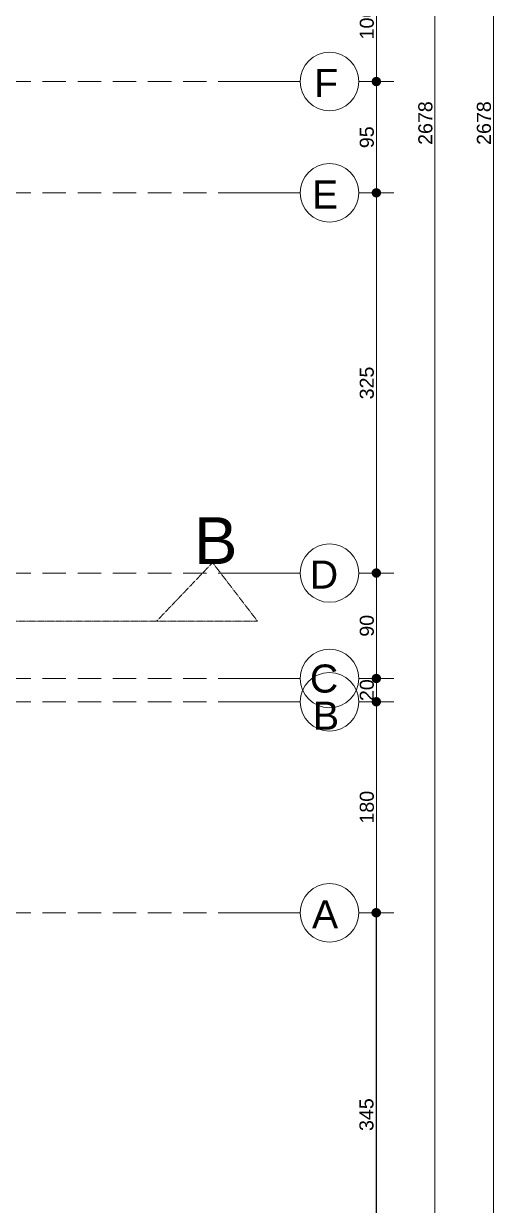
# Model space of a CAD drawing. Header units: millimetres. Extents: x 38129 to 72024, y -56282 to 16512.
# Drawn here: x 44186 to 44592, y -45125 to -44116 of the extents above; entities that cross this region are included whole.
import ezdxf

# ---------------------------------------------------------------- set-up
doc = ezdxf.new("R2010")
doc.units = ezdxf.units.MM
doc.linetypes.add('HIDDEN', pattern=[0.375, 0.25, -0.125])
for name, color, linetype, lineweight in [('AKS', 55, 'HIDDEN', 0), ('DIŞÖLÇÜ', 37, 'Continuous', 0), ('pencere+KAPI', 1, 'Continuous', 0)]:
    doc.layers.add(name, color=color, linetype=linetype, lineweight=lineweight)
doc.styles.add('icdisolcu_yazi', font='arial.ttf')
doc.styles.get("Standard").update_dxf_attribs({"font": 'arial.ttf'})
doc.dimstyles.new('İç Ölçü', dxfattribs={"dimtxt": 12, "dimasz": 8, "dimexe": 5, "dimexo": 0, "dimgap": 2, "dimtad": 1, "dimdec": 0, "dimzin": 12, "dimdsep": 46, "dimtxsty": 'icdisolcu_yazi', "dimblk": 'DOT', "dimcen": 8, "dimdle": 5, "dimclrd": 256, "dimclre": 256, "dimclrt": 7, "dimadec": 0, "dimazin": 3, "dimtfac": 1, "dimtdec": 0, "dimtix": 1, "dimtmove": 2, "dimatfit": 3, "dimldrblk": 'DOT', "dimfxl": 0, "dimtolj": 1, "dimtzin": 0, "dimlwd": -1, "dimlwe": -1, "dimarcsym": 0})

# ---------------------------------------------------------------- blocks, each defined once
blk = doc.blocks.new('_Dot')
at = {"color": 0, "lineweight": -2}
blk.add_line((-0.5, 0), (-1, 0), dxfattribs=at)
at = {"color": 0, "lineweight": 30, "const_width": 0.5}
blk.add_lwpolyline([(-0.25, 0, 1), (0.25, 0, 1)], format="xyb", close=True, dxfattribs=at)
blk = doc.blocks.new('*D593')
at = {"layer": 'Defpoints', "color": 0, "lineweight": 120, "transparency": 16777216}
for p in [(44486.8, -44875.4), (44487, -44875.4), (44486.8, -45220.4)]:
    blk.add_point(p, dxfattribs=at)
at = {"layer": 'DIŞÖLÇÜ', "transparency": 16777216}
for p, q in [((44487, -44875.4), (44481.8, -44875.4)), ((44486.8, -45220.4), (44491.8, -45220.4))]:
    blk.add_line(p, q, dxfattribs=at)
at = {"layer": 'DIŞÖLÇÜ', "linetype": 'Continuous', "transparency": 16777216}
blk.add_line((44486.8, -45212.4), (44486.8, -44883.4), dxfattribs=at)
at = {"layer": 'DIŞÖLÇÜ', "transparency": 16777216, "xscale": 8, "yscale": 8, "zscale": 8}
for p, rotation in [((44486.8, -44875.4), 90), ((44486.8, -45220.4), 270)]:
    blk.add_blockref('_Dot', p, dxfattribs=dict(at, rotation=rotation))
at = {"layer": 'DIŞÖLÇÜ', "color": 7, "transparency": 16777216, "insert": (44478.6, -45047.9), "char_height": 12, "attachment_point": 5, "rotation": 90, "style": 'icdisolcu_yazi'}
blk.add_mtext('\\A1;345', dxfattribs=at)
blk = doc.blocks.new('*D594')
at = {"layer": 'Defpoints', "color": 0, "lineweight": 120, "transparency": 16777216}
for p in [(44487, -44695.1), (44487, -44695.1), (44487, -44875.4)]:
    blk.add_point(p, dxfattribs=at)
at = {"layer": 'DIŞÖLÇÜ', "transparency": 16777216}
for p, q in [((44487, -44695.1), (44492, -44695.1)), ((44487, -44875.4), (44492, -44875.4))]:
    blk.add_line(p, q, dxfattribs=at)
at = {"layer": 'DIŞÖLÇÜ', "linetype": 'Continuous', "transparency": 16777216}
blk.add_line((44487, -44867.4), (44487, -44703.1), dxfattribs=at)
at = {"layer": 'DIŞÖLÇÜ', "transparency": 16777216, "xscale": 8, "yscale": 8, "zscale": 8}
for p, rotation in [((44487, -44695.1), 90), ((44487, -44875.4), 270)]:
    blk.add_blockref('_Dot', p, dxfattribs=dict(at, rotation=rotation))
at = {"layer": 'DIŞÖLÇÜ', "color": 7, "transparency": 16777216, "insert": (44478.9, -44785.2), "char_height": 12, "attachment_point": 5, "rotation": 90, "style": 'icdisolcu_yazi'}
blk.add_mtext('\\A1;180', dxfattribs=at)
blk = doc.blocks.new('*D595')
at = {"layer": 'Defpoints', "color": 0, "lineweight": 120, "transparency": 16777216}
for p in [(44487, -44585.1), (44487, -44585.1), (44487, -44675.2)]:
    blk.add_point(p, dxfattribs=at)
at = {"layer": 'DIŞÖLÇÜ', "transparency": 16777216}
for p, q in [((44487, -44585.1), (44492, -44585.1)), ((44487, -44675.2), (44492, -44675.2))]:
    blk.add_line(p, q, dxfattribs=at)
at = {"layer": 'DIŞÖLÇÜ', "linetype": 'Continuous', "transparency": 16777216}
blk.add_line((44487, -44667.2), (44487, -44593.1), dxfattribs=at)
at = {"layer": 'DIŞÖLÇÜ', "transparency": 16777216, "xscale": 8, "yscale": 8, "zscale": 8}
for p, rotation in [((44487, -44585.1), 90), ((44487, -44675.2), 270)]:
    blk.add_blockref('_Dot', p, dxfattribs=dict(at, rotation=rotation))
at = {"layer": 'DIŞÖLÇÜ', "color": 7, "transparency": 16777216, "insert": (44478.9, -44630.2), "char_height": 12, "attachment_point": 5, "rotation": 90, "style": 'icdisolcu_yazi'}
blk.add_mtext('\\A1;90', dxfattribs=at)
blk = doc.blocks.new('*D596')
at = {"layer": 'Defpoints', "color": 0, "lineweight": 120, "transparency": 16777216}
for p in [(44487, -44260.2), (44487, -44260.2), (44487, -44585.1)]:
    blk.add_point(p, dxfattribs=at)
at = {"layer": 'DIŞÖLÇÜ', "transparency": 16777216}
for p, q in [((44487, -44260.2), (44492, -44260.2)), ((44487, -44585.1), (44492, -44585.1))]:
    blk.add_line(p, q, dxfattribs=at)
at = {"layer": 'DIŞÖLÇÜ', "linetype": 'Continuous', "transparency": 16777216}
blk.add_line((44487, -44577.1), (44487, -44268.2), dxfattribs=at)
at = {"layer": 'DIŞÖLÇÜ', "transparency": 16777216, "xscale": 8, "yscale": 8, "zscale": 8}
for p, rotation in [((44487, -44260.2), 90), ((44487, -44585.1), 270)]:
    blk.add_blockref('_Dot', p, dxfattribs=dict(at, rotation=rotation))
at = {"layer": 'DIŞÖLÇÜ', "color": 7, "transparency": 16777216, "insert": (44478.9, -44422.7), "char_height": 12, "attachment_point": 5, "rotation": 90, "style": 'icdisolcu_yazi'}
blk.add_mtext('\\A1;325', dxfattribs=at)
blk = doc.blocks.new('*D597')
at = {"layer": 'Defpoints', "color": 0, "lineweight": 120, "transparency": 16777216}
for p in [(44487, -44165.1), (44487, -44165.1), (44487, -44260.2)]:
    blk.add_point(p, dxfattribs=at)
at = {"layer": 'DIŞÖLÇÜ', "transparency": 16777216}
for p, q in [((44487, -44165.1), (44492, -44165.1)), ((44487, -44260.2), (44492, -44260.2))]:
    blk.add_line(p, q, dxfattribs=at)
at = {"layer": 'DIŞÖLÇÜ', "linetype": 'Continuous', "transparency": 16777216}
blk.add_line((44487, -44252.2), (44487, -44173.1), dxfattribs=at)
at = {"layer": 'DIŞÖLÇÜ', "transparency": 16777216, "xscale": 8, "yscale": 8, "zscale": 8}
for p, rotation in [((44487, -44165.1), 90), ((44487, -44260.2), 270)]:
    blk.add_blockref('_Dot', p, dxfattribs=dict(at, rotation=rotation))
at = {"layer": 'DIŞÖLÇÜ', "color": 7, "transparency": 16777216, "insert": (44478.9, -44212.7), "char_height": 12, "attachment_point": 5, "rotation": 90, "style": 'icdisolcu_yazi'}
blk.add_mtext('\\A1;95', dxfattribs=at)
blk = doc.blocks.new('*D598')
at = {"layer": 'Defpoints', "color": 0, "lineweight": 120, "transparency": 16777216}
for p in [(44487, -44065.1), (44487, -44065.1), (44487, -44165.1)]:
    blk.add_point(p, dxfattribs=at)
at = {"layer": 'DIŞÖLÇÜ', "transparency": 16777216}
for p, q in [((44487, -44065.1), (44492, -44065.1)), ((44487, -44165.1), (44492, -44165.1))]:
    blk.add_line(p, q, dxfattribs=at)
at = {"layer": 'DIŞÖLÇÜ', "linetype": 'Continuous', "transparency": 16777216}
blk.add_line((44487, -44157.1), (44487, -44073.1), dxfattribs=at)
at = {"layer": 'DIŞÖLÇÜ', "transparency": 16777216, "xscale": 8, "yscale": 8, "zscale": 8}
for p, rotation in [((44487, -44065.1), 90), ((44487, -44165.1), 270)]:
    blk.add_blockref('_Dot', p, dxfattribs=dict(at, rotation=rotation))
at = {"layer": 'DIŞÖLÇÜ', "color": 7, "transparency": 16777216, "insert": (44478.9, -44115.1), "char_height": 12, "attachment_point": 5, "rotation": 90, "style": 'icdisolcu_yazi'}
blk.add_mtext('\\A1;100', dxfattribs=at)
blk = doc.blocks.new('*D606')
at = {"layer": 'Defpoints', "color": 0, "lineweight": 120, "transparency": 16777216}
for p in [(44487, -44675.2), (44487, -44695.1), (44487, -44695.1)]:
    blk.add_point(p, dxfattribs=at)
at = {"layer": 'DIŞÖLÇÜ', "linetype": 'Continuous', "transparency": 16777216}
for p, q in [((44487, -44667.2), (44487, -44659.2)), ((44487, -44675.2), (44487, -44695.1)), ((44487, -44703.1), (44487, -44711.1))]:
    blk.add_line(p, q, dxfattribs=at)
at = {"layer": 'DIŞÖLÇÜ', "transparency": 16777216}
for p, q in [((44487, -44675.2), (44492, -44675.2)), ((44487, -44695.1), (44492, -44695.1))]:
    blk.add_line(p, q, dxfattribs=at)
at = {"layer": 'DIŞÖLÇÜ', "transparency": 16777216, "xscale": 8, "yscale": 8, "zscale": 8}
for p, rotation in [((44487, -44675.2), 270), ((44487, -44695.1), 90)]:
    blk.add_blockref('_Dot', p, dxfattribs=dict(at, rotation=rotation))
at = {"layer": 'DIŞÖLÇÜ', "color": 7, "transparency": 16777216, "insert": (44478.9, -44685.2), "char_height": 12, "attachment_point": 5, "rotation": 90, "style": 'icdisolcu_yazi'}
blk.add_mtext('\\A1;20', dxfattribs=at)
blk = doc.blocks.new('*D607')
at = {"layer": 'Defpoints', "color": 0, "lineweight": 120, "transparency": 16777216}
for p in [(44587, -42861.7), (44587, -45539.4), (44587, -45539.4)]:
    blk.add_point(p, dxfattribs=at)
at = {"layer": 'DIŞÖLÇÜ', "transparency": 16777216}
for p, q in [((44587, -42861.7), (44592, -42861.7)), ((44587, -45539.4), (44592, -45539.4))]:
    blk.add_line(p, q, dxfattribs=at)
at = {"layer": 'DIŞÖLÇÜ', "linetype": 'Continuous', "transparency": 16777216}
blk.add_line((44587, -42869.7), (44587, -45531.4), dxfattribs=at)
at = {"layer": 'DIŞÖLÇÜ', "transparency": 16777216, "xscale": 8, "yscale": 8, "zscale": 8}
for p, rotation in [((44587, -42861.7), 90), ((44587, -45539.4), 270)]:
    blk.add_blockref('_Dot', p, dxfattribs=dict(at, rotation=rotation))
at = {"layer": 'DIŞÖLÇÜ', "color": 7, "transparency": 16777216, "insert": (44578.9, -44200.6), "char_height": 12, "attachment_point": 5, "rotation": 90, "style": 'icdisolcu_yazi'}
blk.add_mtext('\\A1;2678', dxfattribs=at)
blk = doc.blocks.new('*D611')
at = {"layer": 'Defpoints', "color": 0, "lineweight": 120, "transparency": 16777216}
for p in [(44537, -42861.7), (44537, -45539.4), (44537, -45539.4)]:
    blk.add_point(p, dxfattribs=at)
at = {"layer": 'DIŞÖLÇÜ', "transparency": 16777216}
for p, q in [((44537, -42861.7), (44542, -42861.7)), ((44537, -45539.4), (44542, -45539.4))]:
    blk.add_line(p, q, dxfattribs=at)
at = {"layer": 'DIŞÖLÇÜ', "linetype": 'Continuous', "transparency": 16777216}
blk.add_line((44537, -42869.7), (44537, -45531.4), dxfattribs=at)
at = {"layer": 'DIŞÖLÇÜ', "transparency": 16777216, "xscale": 8, "yscale": 8, "zscale": 8}
for p, rotation in [((44537, -42861.7), 90), ((44537, -45539.4), 270)]:
    blk.add_blockref('_Dot', p, dxfattribs=dict(at, rotation=rotation))
at = {"layer": 'DIŞÖLÇÜ', "color": 7, "transparency": 16777216, "insert": (44528.9, -44200.6), "char_height": 12, "attachment_point": 5, "rotation": 90, "style": 'icdisolcu_yazi'}
blk.add_mtext('\\A1;2678', dxfattribs=at)

msp = doc.modelspace()

# ---------------------------------------------------------------- linework, layer by layer
at = {"layer": 'AKS', "ltscale": 80}
for p, q in [((44372, -44165.1), (41813.4, -44165.1)), ((44372, -44260.2), (41813.4, -44260.2)), ((44372, -44585.1), (41813.4, -44585.1)), ((44372, -44675.2), (41813.4, -44675.2)), ((44372, -44695.1), (41813.4, -44695.1)), ((44372, -44875.4), (41813.4, -44875.4))]:
    msp.add_line(p, q, dxfattribs=at)
at = {"layer": 'DIŞÖLÇÜ'}
for p, q in [((44487, -42811.7), (44487, -45594.4)), ((44537, -42811.7), (44537, -45594.4)), ((44587, -42811.7), (44587, -45594.4)), ((44422, -44165.1), (44372, -44165.1)), ((44502, -44165.1), (44472, -44165.1)), ((44422, -44260.2), (44372, -44260.2)), ((44502, -44260.2), (44472, -44260.2)), ((44422, -44585.1), (44372, -44585.1)), ((44502, -44585.1), (44472, -44585.1)), ((44422, -44675.2), (44372, -44675.2)), ((44502, -44675.2), (44472, -44675.2)), ((44422, -44695.1), (44372, -44695.1)), ((44502, -44695.1), (44472, -44695.1)), ((44422, -44875.4), (44372, -44875.4)), ((44502, -44875.4), (44472, -44875.4))]:
    msp.add_line(p, q, dxfattribs=at)
for centre in [(44447, -44165.1), (44447, -44260.2), (44447, -44585.1), (44447, -44675.2), (44447, -44695.1), (44447, -44875.4)]:
    msp.add_circle(centre, 25, dxfattribs=at)
at = {"layer": 'pencere+KAPI', "linetype": 'HIDDEN'}
msp.add_line((41863.1, -44626.1), (44385.4, -44626.1), dxfattribs=at)
msp.add_lwpolyline([(44385.4, -44626.1), (44347.2, -44576.2), (44299.5, -44626.1)], dxfattribs=at)

# ---------------------------------------------------------------- texts
at = {"layer": 'DIŞÖLÇÜ', "char_height": 24, "width": 425.623, "attachment_point": 9, "rotation": 0}
for s, insert in [('F', (44454.4, -44178.4)), ('E', (44454.4, -44273.6)), ('D', (44454.4, -44598.4)), ('C', (44454.4, -44687.6)), ('B', (44455.2, -44719)), ('A', (44454.4, -44888.7))]:
    msp.add_mtext(s, dxfattribs=dict(at, insert=insert))
at = {"layer": 'pencere+KAPI', "linetype": 'HIDDEN', "insert": (44331.2, -44577.4), "char_height": 40, "width": 1884.499, "attachment_point": 7}
msp.add_mtext('B', dxfattribs=at)

# ---------------------------------------------------------------- dimensions: what is measured, and where the dimension line sits
at = {"layer": 'DIŞÖLÇÜ'}
for base, p1, p2, picture, middle in [((44537, -45539.4), (44537, -42861.7), (44537, -45539.4), '*D611', (44528.9, -44200.6)), ((44587, -45539.4), (44587, -42861.7), (44587, -45539.4), '*D607', (44578.9, -44200.6)), ((44487, -44065.1), (44487, -44165.1), (44487, -44065.1), '*D598', (44478.9, -44115.1)), ((44487, -44165.1), (44487, -44260.2), (44487, -44165.1), '*D597', (44478.9, -44212.7)), ((44487, -44260.2), (44487, -44585.1), (44487, -44260.2), '*D596', (44478.9, -44422.7)), ((44487, -44585.1), (44487, -44675.2), (44487, -44585.1), '*D595', (44478.9, -44630.2)), ((44487, -44695.1), (44487, -44675.2), (44487, -44695.1), '*D606', (44478.9, -44685.2)), ((44487, -44695.1), (44487, -44875.4), (44487, -44695.1), '*D594', (44478.9, -44785.2)), ((44486.8, -44875.4), (44486.8, -45220.4), (44487, -44875.4), '*D593', (44478.6, -45047.9))]:
    dim = msp.add_linear_dim(base=base, p1=p1, p2=p2, angle=90, dimstyle='İç Ölçü', dxfattribs=at)
    dim.commit()
    dim.dimension.update_dxf_attribs({"geometry": picture, "text_midpoint": middle})

doc.saveas('drawing.dxf')
